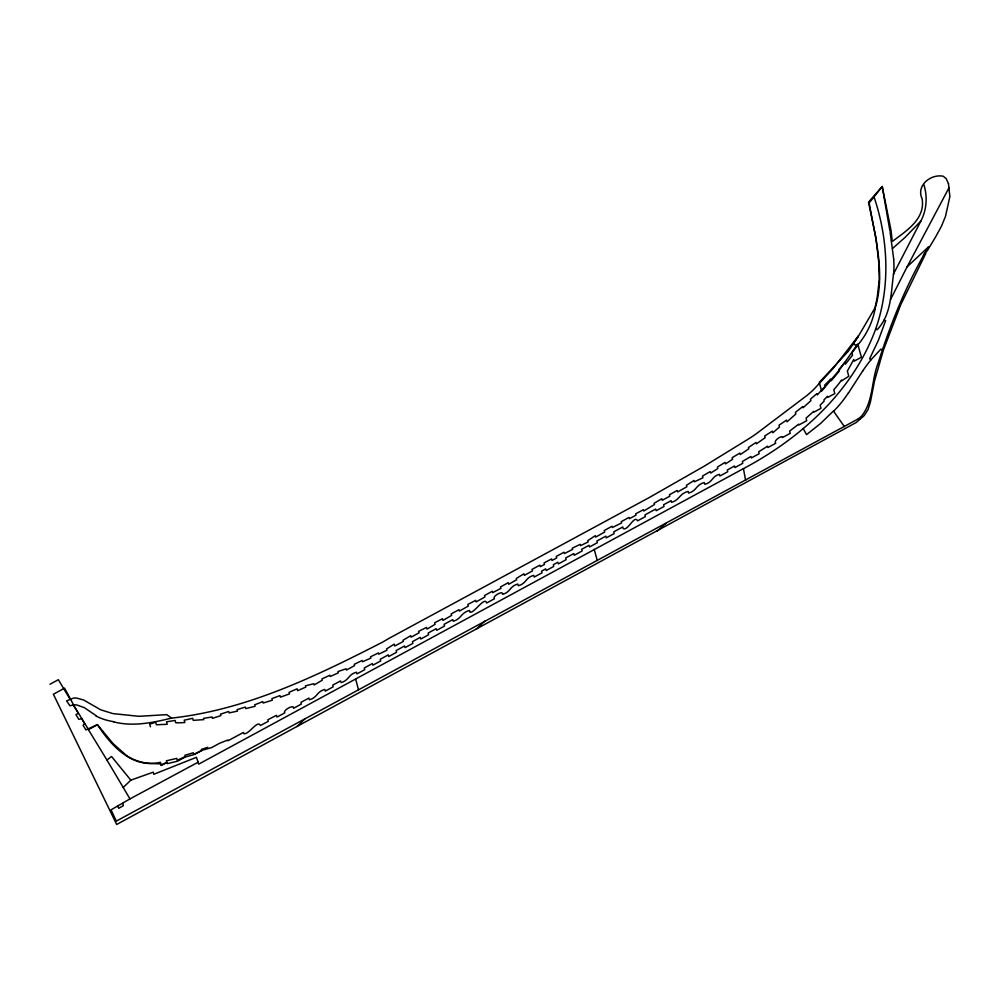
<?xml version="1.0" encoding="UTF-8"?>
<svg xmlns="http://www.w3.org/2000/svg" width="1000" height="1000" viewBox="0 0 1000 1000"><rect width="100%" height="100%" fill="white"/><g stroke="black" fill="none" stroke-linecap="round" stroke-linejoin="round"><path stroke-width="1.5" d="M893.425 274.637C890.938 293.587 891.287 314.75 877.212 329.663L875.575 329.338C852.712 391.35 800.775 438.25 743.438 468.638L198.7 764.137L196.462 757.3L153.763 774.3L153.287 772.163L130.825 780.15L123.238 787.475L129.95 798.913L198.225 762.15M874.963 308.812C885.85 274.05 875.05 237.625 869.188 202.887L882.2 186.625L883.55 194.462M875.575 329.338C890.263 287.8 888.4 242.013 875.175 200.362A87.325 69.45 -63.2 0 0 873.95 196.762M129.95 798.913L111.037 809.825L116.337 821.1L858.45 418.762A33.6 26.725 -63.2 0 0 861.6 416.05C873.6 401.25 871.275 380.037 878.25 362.775C890.9 322.562 906.925 283.2 928.487 246.887L907.163 266.737L890.438 299.725M893.512 273.975L920.863 221.075C926.663 209.913 927.675 196.812 923.913 184.838M907.163 266.737L949.013 187.75M862.712 370.938L848.575 392.825M920.863 221.075L905.15 237.325L892.55 248.487M862.738 370.95A107.775 85.712 -63.2 0 1 871.1 359.675L880.837 349.175L882.463 349.8M296.975 726.562L304.713 719.05M476.05 629.35L484.9 621.087M656.925 531.3L665.837 523.438M123.238 787.475L106.938 760.05L111.538 756.5L130.825 780.15M857.537 345.125L854.325 344.787L853.7 343.137L858.35 336L833.5 368.038L813.662 389.562A124.225 98.787 -63.2 0 1 806.688 395.675L756.5 433.6A227.613 181.012 -63.2 0 1 750.263 437.863L704.513 466.012L649.425 497.45L388.638 638.562A264.075 210.012 -63.2 0 1 382.4 642.225C315.925 676.263 246.775 709.825 171.588 718.1L166.7 714.638L138.85 716.312L112.812 713.587L100.55 709.737L83.9 700.125L76.8 698.1A25.263 20.087 -63.2 0 0 73.388 698.138L66.6 700.888L70.013 705.8L73.275 704.912A24.675 19.625 -63.2 0 1 77 705.037L84.375 707.675L96.137 715.675M50 684.262L58.362 679.688L69.9 699M73.275 704.912L78.412 713.413L75.912 714.613L78.8 719.362L81.688 718.688L84.562 723.587L83.1 725.275L85.938 729.938L97.362 724.562C110.95 745.575 132.487 769.212 160.338 762.275L161.062 764.875L166.863 762.438L166.4 760.788L176.737 758.375L177.262 760.238L185.225 756.6L184.862 755.288L193.312 752.775L193.775 754.425L201.7 750.65L201.363 749.412L207.725 747.337M171.588 718.1C152.688 722.688 132.912 726.888 113.625 721.862M883.825 320.35L885.625 320.65L878.487 340.062L869.613 358.825L871.137 359.712M858.45 418.762L860.088 419.237M844.362 426.575L833.425 411.012L820.438 423.6L806.538 434.637L803.225 428.55M88.3 729.488L106.938 760.05M117.562 806.038L118.75 808.3L123.35 805.675L122.8 803.438M858.475 346.625L857.987 344.875L851.888 352.812L852.537 355.163L845.413 364.175L844.912 362.35L838.675 369.8L839.1 371.337L831.25 380.7L830.763 378.988L824.55 385.288L824.912 386.613L817.262 394.95L816.9 393.625L810.462 399.162L810.888 400.7L803.062 407.738L802.738 406.575L795.387 412.4L795.837 414L787.025 421.838L786.538 420.125L778.988 425.225L779.488 427.013L772.788 432.775L772.337 431.163L764.7 435.962L765.175 437.663L756.4 443.85L756 442.45L748.438 447.525L748.8 448.825L740.263 454.588L739.85 453.1L732.15 457.675L732.588 459.263L725.5 463.9L725.075 462.362L717.412 467.088L717.825 468.575L710.638 473.075L710.225 471.587L702.487 476.062L702.962 477.762L694.438 481.8L694.062 480.462L686.438 485.312L686.85 486.775L677.638 491.938L677.225 490.438L669.45 494.75L669.837 496.15L662.262 500.3L661.838 498.75L654.112 503.263L654.475 504.538L643.775 510.988L643.425 509.688L635.612 513.875L635.975 515.175L629.425 518.7L629.062 517.388L621.275 521.663L621.625 522.938L612.4 527.5L612.05 526.263L604.263 530.525L604.688 532.013L595.737 537.087L595.337 535.662L587.75 540.638L588.125 541.987L580.55 545.625L580.188 544.35L572.275 548.162L572.612 549.375L564.412 553.575L564.038 552.212L556.237 556.45L556.675 557.987L552 560.462L551.575 558.938L544.05 562.925L544.475 564.45L540.3 566.663L539.875 565.15L532.062 569.338L532.5 570.887L524.375 575.35L523.938 573.775L516.275 578.488L516.625 579.738L508.725 584.275L508.275 582.65L500.5 586.962L500.9 588.375L492.7 592.625L492.325 591.25L484.538 595.538L484.938 596.938L476.112 601.938L475.662 600.35L467.837 604.462L468.288 606.087L459.387 611.087L459 609.688L451.188 613.888L451.613 615.4L442.925 620.4L442.463 618.713L434.625 622.788L435.062 624.35L427.013 629.087L426.538 627.413L418.663 631.337L419.062 632.8L411.138 637.188L410.712 635.675L403.013 640.263L403.338 641.438L394.75 646.025L394.225 644.137L386.587 648.938L386.938 650.2L378.75 654.175L378.4 652.925L370.513 656.825L370.863 658.088L362.512 661.75L362.15 660.475L354.25 664.3L354.6 665.588L346.475 670.062L346.125 668.787L337.938 671.6L338.288 672.875L330.213 676.5L329.862 675.238L321.912 678.938L322.262 680.188L314.225 684.95L313.875 683.713L305.487 685.837L305.837 687.062L297.613 690.675L297.087 688.8L289.088 692.325L289.525 693.875L280.438 697.163L280 695.588L271.875 698.65L272.312 700.225L263.15 703.025L262.75 701.6L254.675 704.825L255.087 706.3L245.8 708.6L245.362 707.075L237.1 709.625L237.512 711.112L229.137 712.913L228.738 711.462L220.512 714.163L220.912 715.612L212.45 718.337L212.075 717L203.487 718.388L203.825 719.625L193.238 720.35L192.675 718.325L184.225 720.188L184.862 722.487A99.65 79.25 -63.2 0 1 175.775 722.763L175.138 720.462L166.537 721.8L167.225 724.287L156.35 724.775L155.638 722.2L149.7 724.2L150.425 726.775M594.175 549.362L597.275 560.513M355.725 679.375L358.512 689.75M743.438 468.638L745.625 480.363M883.775 195.763L889.938 230.963M890.15 232.262L893.737 259.475M893.662 259.5A72.663 57.787 -63.2 0 1 893.525 274.637M848.45 392.75A90.487 71.963 -63.2 0 1 833.575 411.238M875.1 308.825A62.6 49.787 -63.2 0 1 857.6 345.188M113.675 721.663A88.15 70.113 -63.2 0 1 95.975 716.012M948.475 183.713L949.862 196.575L945.525 216.25L941.575 226L935.413 237.275L927.412 250.525L923.6 254.75L923.438 255.413L925.763 253.463L900.8 304.562L883.35 350.25L874.475 381.138L870.487 401.737L868.062 409.525L864.163 415.65L856.25 422.488L116.688 824.475L53.375 694.237L64.588 688.15L74.625 706.862L88.525 729.562L97.475 724.712L113.05 743.587L126.775 755.75A73.95 58.812 -63.2 0 0 150.863 763.413L160.625 763.938L161.25 765.525L166.875 762.475L167.213 763.675L177.537 761.188L185.325 756.963L193.85 754.65L201.637 750.413L211.637 747.575L219.438 743.35L227.763 740.037L227.95 740.775L243.475 732.438L243.8 733.612C248.287 735.475 257.85 719.137 260.462 725.525L268.263 721.3L267.9 719.725L276.475 715.325L277.025 717.062L284.825 712.862C282.213 710.45 294.688 703.713 293.562 708.3L301.35 704.075L300.975 702.35L308.913 698.075L309.387 699.762C317.562 697.675 316.55 691.488 324.825 689.45L325.325 691.112L333.1 686.888L332.775 685.125L340.538 680.913L341.012 682.588C349.2 680.487 348.15 674.275 356.463 672.237L356.938 673.913L364.725 669.688L364.288 667.987L372.388 663.55L372.863 665.212L380.637 660.987L380.3 659.237L388.25 654.887L388.725 656.55L396.5 652.325L396.175 650.55L404.538 645.975L405.075 647.613L412.85 643.388L412.488 641.637L420.275 637.375L420.8 639.012L428.587 634.788L428.212 633.025L436.15 628.688L436.725 630.3L444.513 626.075L444.087 624.338L452.75 619.6L453.263 621.25C461.488 618.913 460.838 612.612 469.487 610.45L469.975 612.112C473.587 614.188 484.9 595.662 486.637 603.013L494.412 598.787C491.75 596.35 503.587 589.825 502.562 594.312C510.737 592.288 509.637 586.087 517.825 584.05L518.3 585.725C526.487 583.638 525.45 577.425 533.75 575.375L534.225 577.05L542.013 572.825L541.587 571.138L545.7 568.862L546.175 570.55L553.675 566.475L553.4 564.675L557.875 562.25L558.337 563.925L566.125 559.7L565.675 558L573.787 553.587L574.263 555.262L582.15 550.962L581.712 549.275L589.062 545.3L589.525 546.962L597.312 542.737L596.888 541.025L605.837 536.163L606.312 537.837L614.1 533.612L613.787 531.838L622.737 526.975L623.237 528.638C627.888 531.213 634.637 514.263 637.562 520.85L645.35 516.625L644.987 514.875L655.675 509.062L656.2 510.712L663.988 506.488L663.625 504.738L671.1 500.675L671.575 502.35C679.812 499.913 679.35 493.587 688.138 491.4L688.612 493.075C696.812 490.913 695.9 484.663 704.312 482.587L704.788 484.275C712.913 482.4 711.575 476.325 719.438 474.338L719.912 475.988L727.688 471.763L727.325 470.012L734.488 465.988L734.925 467.587L742.712 463.375L742.387 461.475L750.962 456.463L751.363 457.95L759.137 453.725L758.662 451.812L767.525 446.225L767.925 447.512L775.713 443.288C772.663 440.737 783.138 434.363 782.438 437.562L790.225 433.338L789.613 431.087L798.675 424.175L798.9 424.975L806.688 420.75L806.1 418.1L813.7 411.362L814.075 412.075L820.987 408.312L820.138 405.25L824.137 401.15L823.9 399.938L827.588 396.225L827.9 397.325L834.825 393.562L833.763 389.712L836.087 387.062A77.075 61.3 -63.2 0 0 841.513 380.062L841.737 380.812L848.787 376.262L847.35 371.087L853.763 359.525L854.212 361.138L861.425 357.212L857.7 344.038L839.9 369.325L821.6 391.138L819.287 382.413L848.388 351.138L858.225 336.488L874.963 307.975L877.138 298.012L879.362 279.1L878.688 261.812L876.038 238.15L868.512 202.15L882.237 186.438L891.038 230.438L892.075 239.462L891.488 240.725L892.688 241.163C906.375 230.888 925.375 219.05 922.138 198.888C915.775 185.538 930.938 173.675 943.2 176.238L946.225 178.65L948.475 183.713"/></g></svg>
